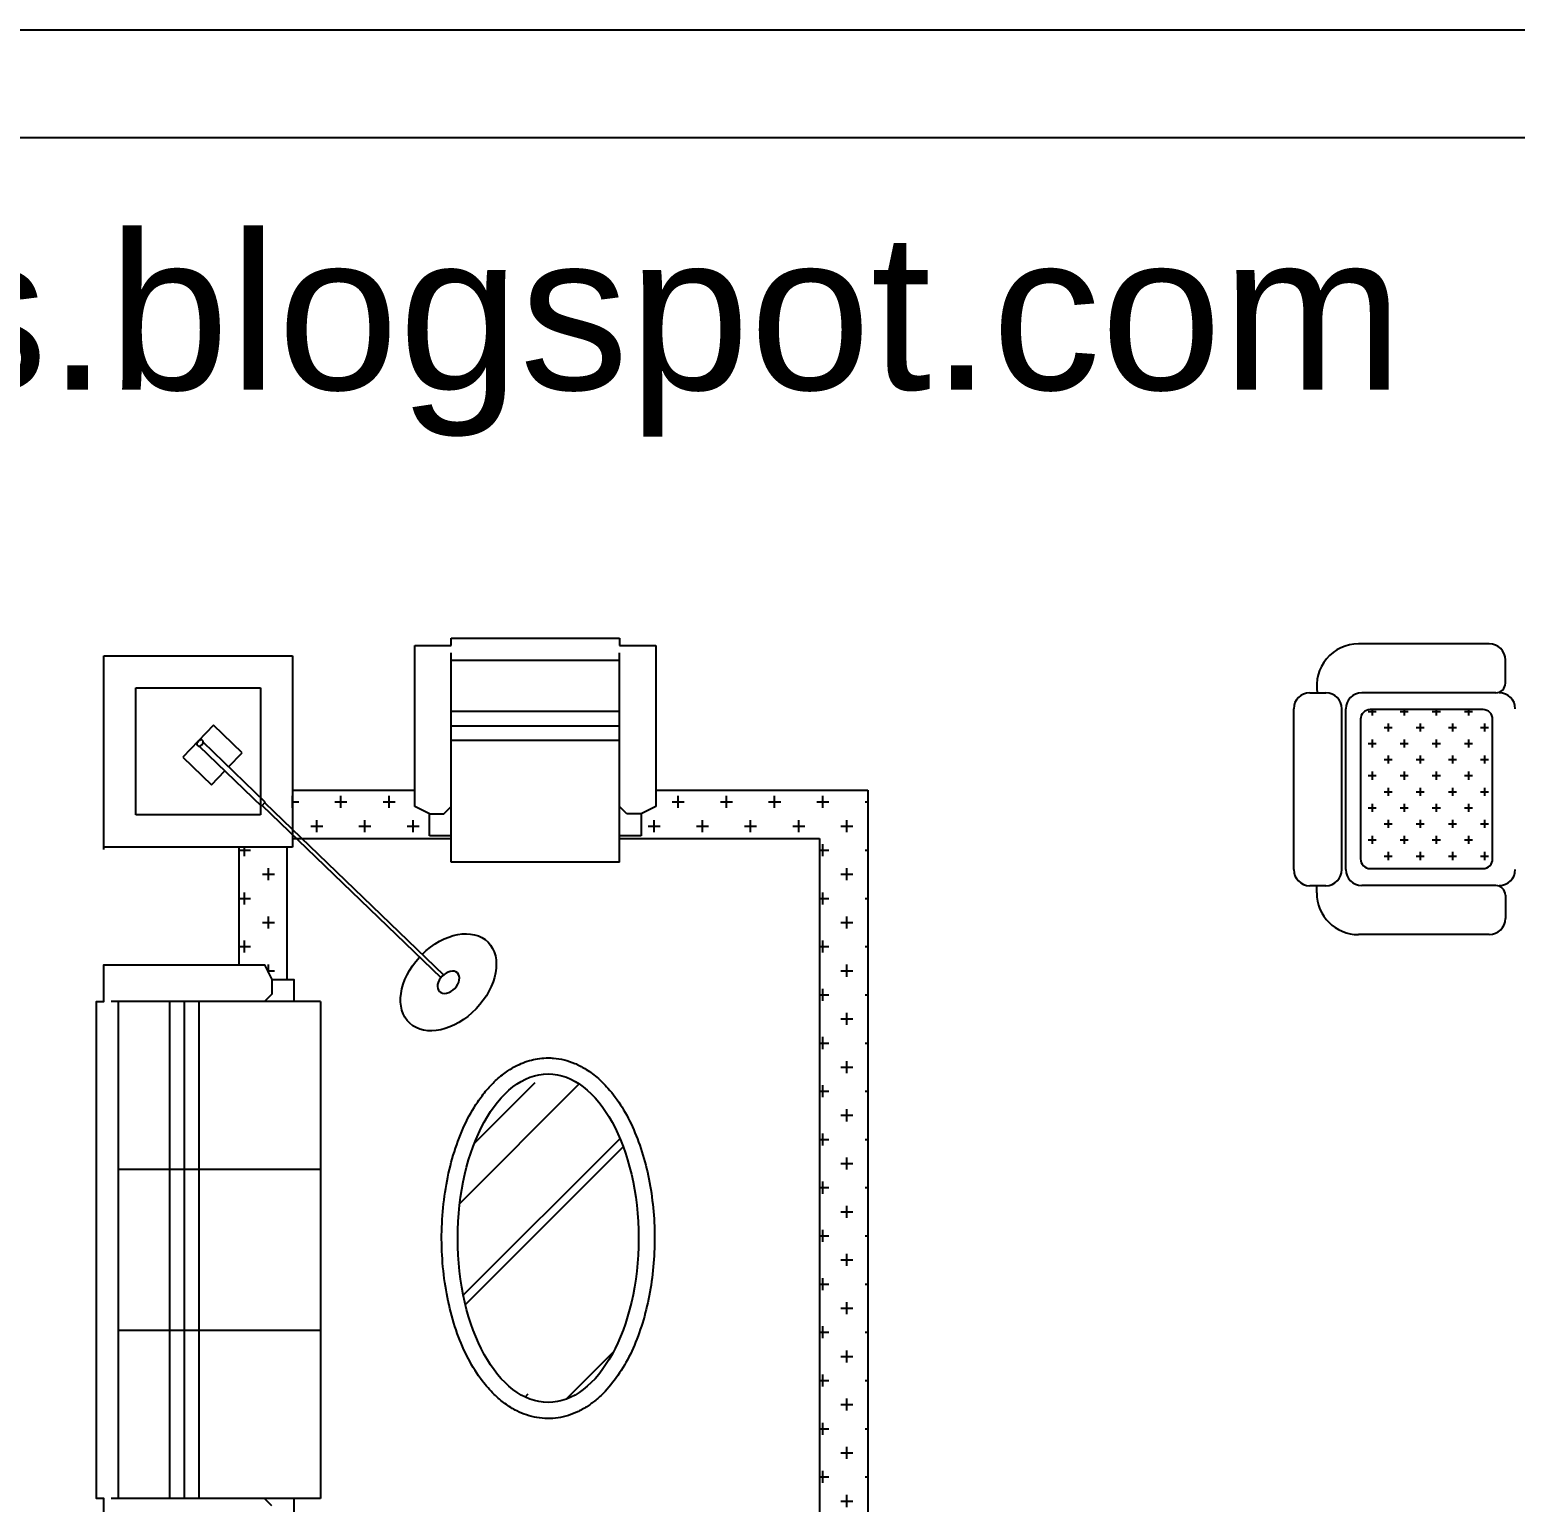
# Model space of a CAD drawing. Header units: inches. Extents: x 10.2 to 52.7, y 13.8 to 38.6.
# Drawn here: x 16.097 to 20.72, y 34.022 to 38.604 of the extents above; entities that cross this region are included whole.
import ezdxf

# ---------------------------------------------------------------- set-up
doc = ezdxf.new("R2010")
doc.units = ezdxf.units.IN
doc.header["$MEASUREMENT"] = 0
for name, color, linetype in [('02', 2, 'Continuous'), ('1', 1, 'Continuous'), ('8', 8, 'Continuous'), ('kadrbm', 4, 'Continuous')]:
    doc.layers.add(name, color=color, linetype=linetype)
doc.styles.add('bmmm', font='swissel.ttf')

# ---------------------------------------------------------------- blocks, each defined once
blk = doc.blocks.new('kadrbm')
at = {"layer": 'kadrbm', "color": 4}
blk.add_lwpolyline([(0, 0), (0, 24.7972), (21, 24.7972), (21, 0), (0, 0)], close=True, dxfattribs=at)
blk.add_lwpolyline([(20.6631, 0.3257), (20.6631, 24.4603), (0.3369, 24.4603), (0.3369, 0.3257), (20.6631, 0.3257)], dxfattribs=at)
at = {"layer": 'kadrbm', "color": 211, "true_color": 0xf674fb, "style": 'bmmm'}
blk.add_text('www.cad-libraries.blogspot.com', height=0.485134, dxfattribs=at).set_placement((0.5726, 23.6772))

msp = doc.modelspace()

# ---------------------------------------------------------------- hatches: boundary and pattern name
at = {"layer": '8'}
h = msp.add_hatch(dxfattribs=at)
h.set_pattern_fill('CROSS', color=256, scale=0.3, style=0)
h.set_pattern_definition([(0, (573.92102, -465.9239), (0.075, 0.075), [0.0375, -0.1125]), (90, (573.93977, -465.94265), (-0.075, 0.075), [0.0375, -0.1125])])
h.paths.add_polyline_path([(17.4084, 36.0879), (17.4084, 36.0961), (17.3402, 36.0961), (17.3402, 36.1644), (17.2947, 36.1871), (17.2947, 36.2379), (16.9144, 36.2379), (16.9144, 36.1154), (16.943, 36.0879)])
h.paths.add_polyline_path([(16.8979, 36.0609), (16.7479, 36.0609), (16.7479, 35.6944), (16.8275, 35.6944), (16.8503, 35.6489), (16.8979, 35.6489)])
h.paths.add_polyline_path([(18.5544, 36.0879), (18.5544, 33.5459), (18.3776, 33.5459), (18.3776, 33.5234), (18.4231, 33.5007), (18.4231, 33.3959), (18.7044, 33.3959), (18.7044, 36.2379), (18.0454, 36.2379), (18.0454, 36.1871), (17.9999, 36.1644), (17.9999, 36.0961), (17.9317, 36.0961), (17.9317, 36.0879)])
h.paths.add_polyline_path([(16.8979, 33.5459), (16.8979, 33.9654), (16.8503, 33.9654), (16.8275, 33.9199), (16.7479, 33.9199), (16.7479, 33.3959), (17.1716, 33.3959), (17.1716, 33.5007), (17.2171, 33.5234), (17.2171, 33.5459)])
h = msp.add_hatch(dxfattribs=at)
h.set_pattern_fill('AR-RROOF', color=256, scale=0.5, angle=45, style=0)
h.set_pattern_definition([(45, (573.921, -465.9833), (0.42426407, 1.13137085), [7.5, -1, 2.5, -0.5]), (45, (574.21447, -465.3363), (-0.8237794, 0.1166726), [1.5, -0.165, 3, -0.375]), (45, (573.79727, -465.506), (1.60159686, 2.0753584), [4, -0.7, 2, -0.5])])
edge = h.paths.add_edge_path()
edge.add_ellipse((17.7099, 34.8438), major_axis=(0, 0.511), ratio=0.550563, start_angle=0, end_angle=360)

# ---------------------------------------------------------------- linework, layer by layer
at = {"layer": '02'}
for p, q in [((17.4084, 36.7104, -0.048), (17.9317, 36.7104, -0.048)), ((17.4084, 36.6876, -0.048), (17.4084, 36.7104, -0.048)), ((17.9317, 36.7104, -0.048), (17.9317, 36.6876, -0.048)), ((17.2947, 36.1871, -0.048), (17.2947, 36.6876, -0.048)), ((17.2947, 36.6876, -0.048), (17.4084, 36.6876, -0.048)), ((17.4084, 36.0136, -0.048), (17.4084, 36.6649, -0.048)), ((17.9317, 36.6876, -0.048), (18.0454, 36.6876, -0.048)), ((17.9317, 36.0136, -0.048), (17.9317, 36.6649, -0.048)), ((18.0454, 36.6876, -0.048), (18.0454, 36.1871, -0.048)), ((20.6388, 36.693, -0.048), (20.2316, 36.693, -0.048)), ((16.327, 36.0537, -0.048), (16.327, 36.6558, -0.048)), ((16.327, 36.6558, -0.048), (16.9144, 36.6558, -0.048)), ((16.9144, 36.6558, -0.048), (16.9144, 36.0609, -0.048)), ((17.4084, 36.6421, -0.048), (17.9317, 36.6421, -0.048)), ((20.6888, 36.5707, -0.048), (20.6888, 36.643, -0.048)), ((16.427, 36.5558, -0.048), (16.8144, 36.5558, -0.048)), ((16.427, 36.1609, -0.048), (16.427, 36.5558, -0.048)), ((16.8144, 36.5558, -0.048), (16.8144, 36.1609, -0.048)), ((20.08, 36.5407, -0.048), (20.13, 36.5407, -0.048)), ((20.6588, 36.5407, -0.048), (20.2421, 36.5407, -0.048)), ((17.9317, 36.4829, -0.048), (17.4084, 36.4829, -0.048)), ((20.03, 35.9907, -0.048), (20.03, 36.4907, -0.048)), ((20.18, 35.9907, -0.048), (20.18, 36.4907, -0.048)), ((20.1921, 35.991, -0.048), (20.1921, 36.4907, -0.048)), ((20.6192, 36.4883, -0.048), (20.2681, 36.4883, -0.048)), ((16.6689, 36.4397, -0.048), (16.5731, 36.3403, -0.048)), ((16.7576, 36.3543, -0.048), (16.6689, 36.4397, -0.048)), ((17.9317, 36.4374, -0.048), (17.4084, 36.4374, -0.048)), ((20.2381, 36.4583, -0.048), (20.2381, 36.024, -0.048)), ((20.6492, 36.024, -0.048), (20.6492, 36.4583, -0.048)), ((16.8297, 36.201, -0.048), (16.6363, 36.3872, -0.048)), ((17.9317, 36.3919, -0.048), (17.4084, 36.3919, -0.048)), ((16.5731, 36.3403, -0.048), (16.6618, 36.2549, -0.048)), ((16.6244, 36.3748, -0.048), (16.8178, 36.1885, -0.048)), ((16.7157, 36.3108, -0.048), (16.7576, 36.3543, -0.048)), ((16.6618, 36.2549, -0.048), (16.7037, 36.2984, -0.048)), ((16.8297, 36.201, -0.048), (16.8178, 36.1885, -0.048)), ((16.8278, 36.1989, -0.048), (17.3842, 35.663, -0.048)), ((16.9144, 36.2379, -0.048), (17.2947, 36.2379, -0.048)), ((18.0454, 36.2379, -0.048), (18.7044, 36.2379, -0.048)), ((18.7044, 36.2379, -0.048), (18.7044, 33.3959, -0.048)), ((16.8144, 36.1609, -0.048), (16.427, 36.1609, -0.048)), ((16.8198, 36.1906, -0.048), (17.3762, 35.6547, -0.048)), ((17.3402, 36.1644, -0.048), (17.2947, 36.1871, -0.048)), ((17.3402, 36.0961, -0.048), (17.3402, 36.1644, -0.048)), ((17.3402, 36.1644, -0.048), (17.3857, 36.1644, -0.048)), ((17.3857, 36.1644, -0.048), (17.4084, 36.1871, -0.048)), ((17.9544, 36.1644, -0.048), (17.9317, 36.1871, -0.048)), ((17.9999, 36.1644, -0.048), (17.9544, 36.1644, -0.048)), ((18.0454, 36.1871, -0.048), (17.9999, 36.1644, -0.048)), ((17.9999, 36.1644, -0.048), (17.9999, 36.0961, -0.048)), ((16.9144, 36.0609, -0.048), (16.327, 36.0609, -0.048)), ((16.7479, 35.6944, -0.048), (16.7479, 36.0609, -0.048)), ((16.8979, 35.6489, -0.048), (16.8979, 36.0609, -0.048)), ((16.9144, 36.0879, -0.048), (17.4084, 36.0879, -0.048)), ((17.4084, 36.0961, -0.048), (17.3402, 36.0961, -0.048)), ((17.9999, 36.0961, -0.048), (17.9317, 36.0961, -0.048)), ((17.9317, 36.0879, -0.048), (18.5544, 36.0879, -0.048)), ((18.5544, 36.0879, -0.048), (18.5544, 33.5459, -0.048)), ((17.9317, 36.0136, -0.048), (17.4084, 36.0136, -0.048)), ((20.2681, 35.994, -0.048), (20.6192, 35.994, -0.048)), ((20.08, 35.941, -0.048), (20.13, 35.941, -0.048)), ((20.1016, 35.9186, -0.048), (20.1016, 35.9386, -0.048)), ((20.6588, 35.941, -0.048), (20.2421, 35.941, -0.048)), ((20.6888, 35.911, -0.048), (20.6888, 35.8386, -0.048)), ((20.6388, 35.7886, -0.048), (20.2316, 35.7886, -0.048)), ((16.8503, 35.6489, -0.048), (16.8503, 35.6034, -0.048)), ((16.8503, 35.6034, -0.048), (16.8275, 35.5806, -0.048)), ((17.001, 35.5806, -0.048), (16.3498, 35.5806, -0.048)), ((16.3725, 34.0336, -0.048), (16.3725, 35.5806, -0.048)), ((16.5318, 35.5806, -0.048), (16.5318, 34.0336, -0.048)), ((16.5773, 35.5806, -0.048), (16.5773, 34.0336, -0.048)), ((16.6228, 35.5806, -0.048), (16.6228, 34.0336, -0.048)), ((17.001, 35.0574, -0.048), (16.3725, 35.0574, -0.048)), ((17.001, 34.5569, -0.048), (16.3725, 34.5569, -0.048)), ((17.001, 34.0336, -0.048), (16.3498, 34.0336, -0.048)), ((16.8503, 34.0109, -0.048), (16.8275, 34.0336, -0.048))]:
    msp.add_line(p, q, dxfattribs=at)
at = {"layer": '02', "elevation": -0.048}
for points in [[(16.9185, 34.0336), (16.9185, 33.9654), (16.8503, 33.9654), (16.8275, 33.9199), (16.327, 33.9199), (16.327, 34.0336), (16.3043, 34.0336), (16.3043, 35.5806), (16.327, 35.5806), (16.327, 35.6944), (16.8275, 35.6944), (16.8503, 35.6489), (16.9185, 35.6489), (16.9185, 35.5806)], [(17.001, 35.5806), (17.001, 34.0336)]]:
    msp.add_lwpolyline(points, dxfattribs=at)
at = {"layer": '02'}
for centre, radius, start, end in [((20.2316, 36.563, -0.048), 0.13, 90, 190.0212), ((20.6388, 36.643, -0.048), 0.05, 0, 90), ((20.6588, 36.5707, -0.048), 0.03, 270, 0), ((20.08, 36.4907, -0.048), 0.05, 90, 180), ((20.13, 36.4907, -0.048), 0.05, 0, 90), ((20.2421, 36.4907, -0.048), 0.05, 90, 180), ((20.6696, 36.4907, -0.048), 0.05, 0, 90), ((20.2681, 36.4583, -0.048), 0.03, 90, 180), ((20.6192, 36.4583, -0.048), 0.03, 0, 90), ((20.2681, 36.024, -0.048), 0.03, 180, 270), ((20.6192, 36.024, -0.048), 0.03, 270, 0), ((20.08, 35.9907, -0.048), 0.05, 180, 270), ((20.13, 35.9907, -0.048), 0.05, 270, 0), ((20.2421, 35.991, -0.048), 0.05, 180, 270), ((20.6696, 35.991, -0.048), 0.05, 270, 0), ((20.6588, 35.911, -0.048), 0.03, 0, 90), ((20.2316, 35.9186, -0.048), 0.13, 180, 270), ((20.6388, 35.8386, -0.048), 0.05, 270, 0)]:
    msp.add_arc(centre, radius, start, end, dxfattribs=at)
at = {"layer": '02', "extrusion": (0, 0, -1)}
for centre, major_axis in [((16.6266, 36.3846, -0.048), (0.00798, 0.00828)), ((17.3997, 35.6401, -0.048), (0.0279, 0.029))]:
    msp.add_ellipse(centre, major_axis=major_axis, ratio=0.68, dxfattribs=at)
msp.add_ellipse((17.3997, 35.6401, -0.048), major_axis=(0.1217, 0.1263), ratio=0.68, start_param=4.745182, end_param=10.962782, dxfattribs=at)
at = {"layer": '02'}
msp.add_ellipse((17.7099, 34.8438, -0.048), major_axis=(0, 0.511), ratio=0.550563, dxfattribs=at)
msp.add_open_spline([(17.7099, 35.4048, -0.048), (17.7011, 35.4048, -0.048), (17.6924, 35.4043, -0.048), (17.675, 35.402, -0.048), (17.6663, 35.4004, -0.048), (17.6493, 35.396, -0.048), (17.6409, 35.3932, -0.048), (17.6243, 35.3868, -0.048), (17.6162, 35.383, -0.048), (17.6003, 35.3747, -0.048), (17.5925, 35.37, -0.048), (17.573, 35.357, -0.048), (17.5615, 35.348, -0.048), (17.5396, 35.3281, -0.048), (17.5291, 35.3172, -0.048), (17.5092, 35.2938, -0.048), (17.4997, 35.2812, -0.048), (17.4757, 35.2458, -0.048), (17.4622, 35.2216, -0.048), (17.438, 35.1697, -0.048), (17.4273, 35.1421, -0.048), (17.409, 35.0841, -0.048), (17.4013, 35.0538, -0.048), (17.3893, 34.9913, -0.048), (17.3849, 34.9592, -0.048), (17.3793, 34.8942, -0.048), (17.3781, 34.8613, -0.048), (17.3792, 34.7956, -0.048), (17.3813, 34.7628, -0.048), (17.389, 34.6984, -0.048), (17.3944, 34.6667, -0.048), (17.4084, 34.6055, -0.048), (17.417, 34.5759, -0.048), (17.4372, 34.5197, -0.048), (17.4488, 34.493, -0.048), (17.4748, 34.4434, -0.048), (17.4893, 34.4204, -0.048), (17.5165, 34.3845, -0.048), (17.5288, 34.3705, -0.048), (17.5525, 34.3474, -0.048), (17.5638, 34.3378, -0.048), (17.5873, 34.3206, -0.048), (17.5995, 34.3131, -0.048), (17.6222, 34.3017, -0.048), (17.6325, 34.2973, -0.048), (17.6535, 34.2903, -0.048), (17.6642, 34.2876, -0.048), (17.6859, 34.2839, -0.048), (17.6969, 34.2829, -0.048), (17.7189, 34.2826, -0.048), (17.7298, 34.2834, -0.048), (17.7516, 34.2867, -0.048), (17.7624, 34.2892, -0.048), (17.7835, 34.2959, -0.048), (17.7939, 34.3, -0.048), (17.8141, 34.3098, -0.048), (17.824, 34.3154, -0.048), (17.8431, 34.328, -0.048), (17.8523, 34.335, -0.048), (17.8703, 34.3502, -0.048), (17.8789, 34.3585, -0.048), (17.9035, 34.3843, -0.048), (17.9185, 34.4035, -0.048), (17.9461, 34.4455, -0.048), (17.9587, 34.4683, -0.048), (17.9813, 34.5169, -0.048), (17.9914, 34.5428, -0.048), (18.0089, 34.5968, -0.048), (18.0163, 34.625, -0.048), (18.0283, 34.6831, -0.048), (18.0329, 34.713, -0.048), (18.0392, 34.7737, -0.048), (18.0409, 34.8044, -0.048), (18.0415, 34.866, -0.048), (18.0403, 34.8969, -0.048), (18.035, 34.9578, -0.048), (18.031, 34.9879, -0.048), (18.02, 35.0466, -0.048), (18.0131, 35.0752, -0.048), (17.9966, 35.1301, -0.048), (17.987, 35.1564, -0.048), (17.9653, 35.2062, -0.048), (17.9532, 35.2296, -0.048), (17.9265, 35.2729, -0.048), (17.9119, 35.2928, -0.048), (17.8852, 35.323, -0.048), (17.8737, 35.3344, -0.048), (17.8495, 35.355, -0.048), (17.8369, 35.3641, -0.048), (17.8137, 35.378, -0.048), (17.8033, 35.3833, -0.048), (17.782, 35.3923, -0.048), (17.7711, 35.3959, -0.048), (17.7489, 35.4014, -0.048), (17.7377, 35.4033, -0.048), (17.7209, 35.4046, -0.048), (17.7154, 35.4048, -0.048), (17.7099, 35.4048, -0.048)], degree=3, knots=[0, 0, 0, 0, 0.070567, 0.070567, 0.141133, 0.141133, 0.2117, 0.2117, 0.282266, 0.282266, 0.352833, 0.352833, 0.463212, 0.463212, 0.57359, 0.57359, 0.683969, 0.683969, 0.867046, 0.867046, 1.050123, 1.050123, 1.2332, 1.2332, 1.416277, 1.416277, 1.599354, 1.599354, 1.782431, 1.782431, 1.965508, 1.965508, 2.148585, 2.148585, 2.331662, 2.331662, 2.514739, 2.514739, 2.648272, 2.648272, 2.759518, 2.759518, 2.870764, 2.870764, 2.959241, 2.959241, 3.047719, 3.047719, 3.136196, 3.136196, 3.224674, 3.224674, 3.313151, 3.313151, 3.401628, 3.401628, 3.490106, 3.490106, 3.578583, 3.578583, 3.66706, 3.66706, 3.838629, 3.838629, 4.010198, 4.010198, 4.181767, 4.181767, 4.353336, 4.353336, 4.524905, 4.524905, 4.696474, 4.696474, 4.868043, 4.868043, 5.039612, 5.039612, 5.211181, 5.211181, 5.38275, 5.38275, 5.554319, 5.554319, 5.725888, 5.725888, 5.845188, 5.845188, 5.964488, 5.964488, 6.055978, 6.055978, 6.147469, 6.147469, 6.238959, 6.238959, 6.283185, 6.283185, 6.283185, 6.283185], dxfattribs=at)
at = {"layer": '1'}
for p, q in [((20.2614, 36.483, -0.048), (20.2864, 36.483, -0.048)), ((20.2739, 36.4883, -0.048), (20.2739, 36.4705, -0.048)), ((20.3614, 36.483, -0.048), (20.3864, 36.483, -0.048)), ((20.3739, 36.4883, -0.048), (20.3739, 36.4705, -0.048)), ((20.4614, 36.483, -0.048), (20.4864, 36.483, -0.048)), ((20.4739, 36.4883, -0.048), (20.4739, 36.4705, -0.048)), ((20.5614, 36.483, -0.048), (20.5864, 36.483, -0.048)), ((20.5739, 36.4883, -0.048), (20.5739, 36.4705, -0.048)), ((20.3114, 36.433, -0.048), (20.3364, 36.433, -0.048)), ((20.3239, 36.4455, -0.048), (20.3239, 36.4205, -0.048)), ((20.4114, 36.433, -0.048), (20.4364, 36.433, -0.048)), ((20.4239, 36.4455, -0.048), (20.4239, 36.4205, -0.048)), ((20.5114, 36.433, -0.048), (20.5364, 36.433, -0.048)), ((20.5239, 36.4455, -0.048), (20.5239, 36.4205, -0.048)), ((20.6114, 36.433, -0.048), (20.6364, 36.433, -0.048)), ((20.6239, 36.4455, -0.048), (20.6239, 36.4205, -0.048)), ((20.2739, 36.3955, -0.048), (20.2739, 36.3705, -0.048)), ((20.3739, 36.3955, -0.048), (20.3739, 36.3705, -0.048)), ((20.4739, 36.3955, -0.048), (20.4739, 36.3705, -0.048)), ((20.5739, 36.3955, -0.048), (20.5739, 36.3705, -0.048)), ((20.2614, 36.383, -0.048), (20.2864, 36.383, -0.048)), ((20.3239, 36.3455, -0.048), (20.3239, 36.3205, -0.048)), ((20.3614, 36.383, -0.048), (20.3864, 36.383, -0.048)), ((20.4239, 36.3455, -0.048), (20.4239, 36.3205, -0.048)), ((20.4614, 36.383, -0.048), (20.4864, 36.383, -0.048)), ((20.5239, 36.3455, -0.048), (20.5239, 36.3205, -0.048)), ((20.5614, 36.383, -0.048), (20.5864, 36.383, -0.048)), ((20.6239, 36.3455, -0.048), (20.6239, 36.3205, -0.048)), ((20.2739, 36.2955, -0.048), (20.2739, 36.2705, -0.048)), ((20.3114, 36.333, -0.048), (20.3364, 36.333, -0.048)), ((20.3739, 36.2955, -0.048), (20.3739, 36.2705, -0.048)), ((20.4114, 36.333, -0.048), (20.4364, 36.333, -0.048)), ((20.4739, 36.2955, -0.048), (20.4739, 36.2705, -0.048)), ((20.5114, 36.333, -0.048), (20.5364, 36.333, -0.048)), ((20.5739, 36.2955, -0.048), (20.5739, 36.2705, -0.048)), ((20.6114, 36.333, -0.048), (20.6364, 36.333, -0.048)), ((20.2614, 36.283, -0.048), (20.2864, 36.283, -0.048)), ((20.3239, 36.2455, -0.048), (20.3239, 36.2205, -0.048)), ((20.3614, 36.283, -0.048), (20.3864, 36.283, -0.048)), ((20.4239, 36.2455, -0.048), (20.4239, 36.2205, -0.048)), ((20.4614, 36.283, -0.048), (20.4864, 36.283, -0.048)), ((20.5239, 36.2455, -0.048), (20.5239, 36.2205, -0.048)), ((20.5614, 36.283, -0.048), (20.5864, 36.283, -0.048)), ((20.6239, 36.2455, -0.048), (20.6239, 36.2205, -0.048)), ((20.3114, 36.233, -0.048), (20.3364, 36.233, -0.048)), ((20.4114, 36.233, -0.048), (20.4364, 36.233, -0.048)), ((20.5114, 36.233, -0.048), (20.5364, 36.233, -0.048)), ((20.6114, 36.233, -0.048), (20.6364, 36.233, -0.048)), ((20.2614, 36.183, -0.048), (20.2864, 36.183, -0.048)), ((20.2739, 36.1955, -0.048), (20.2739, 36.1705, -0.048)), ((20.3614, 36.183, -0.048), (20.3864, 36.183, -0.048)), ((20.3739, 36.1955, -0.048), (20.3739, 36.1705, -0.048)), ((20.4614, 36.183, -0.048), (20.4864, 36.183, -0.048)), ((20.4739, 36.1955, -0.048), (20.4739, 36.1705, -0.048)), ((20.5614, 36.183, -0.048), (20.5864, 36.183, -0.048)), ((20.5739, 36.1955, -0.048), (20.5739, 36.1705, -0.048)), ((20.3114, 36.133, -0.048), (20.3364, 36.133, -0.048)), ((20.3239, 36.1455, -0.048), (20.3239, 36.1205, -0.048)), ((20.4114, 36.133, -0.048), (20.4364, 36.133, -0.048)), ((20.4239, 36.1455, -0.048), (20.4239, 36.1205, -0.048)), ((20.5114, 36.133, -0.048), (20.5364, 36.133, -0.048)), ((20.5239, 36.1455, -0.048), (20.5239, 36.1205, -0.048)), ((20.6114, 36.133, -0.048), (20.6364, 36.133, -0.048)), ((20.6239, 36.1455, -0.048), (20.6239, 36.1205, -0.048)), ((20.2614, 36.083, -0.048), (20.2864, 36.083, -0.048)), ((20.2739, 36.0955, -0.048), (20.2739, 36.0705, -0.048)), ((20.3614, 36.083, -0.048), (20.3864, 36.083, -0.048)), ((20.3739, 36.0955, -0.048), (20.3739, 36.0705, -0.048)), ((20.4614, 36.083, -0.048), (20.4864, 36.083, -0.048)), ((20.4739, 36.0955, -0.048), (20.4739, 36.0705, -0.048)), ((20.5614, 36.083, -0.048), (20.5864, 36.083, -0.048)), ((20.5739, 36.0955, -0.048), (20.5739, 36.0705, -0.048)), ((20.3114, 36.033, -0.048), (20.3364, 36.033, -0.048)), ((20.3239, 36.0455, -0.048), (20.3239, 36.0205, -0.048)), ((20.4114, 36.033, -0.048), (20.4364, 36.033, -0.048)), ((20.4239, 36.0455, -0.048), (20.4239, 36.0205, -0.048)), ((20.5114, 36.033, -0.048), (20.5364, 36.033, -0.048)), ((20.5239, 36.0455, -0.048), (20.5239, 36.0205, -0.048)), ((20.6114, 36.033, -0.048), (20.6364, 36.033, -0.048)), ((20.6239, 36.0455, -0.048), (20.6239, 36.0205, -0.048)), ((20.2739, 35.9955, -0.048), (20.2739, 35.994, -0.048)), ((20.3739, 35.9955, -0.048), (20.3739, 35.994, -0.048)), ((20.4739, 35.9955, -0.048), (20.4739, 35.994, -0.048)), ((20.5739, 35.9955, -0.048), (20.5739, 35.994, -0.048))]:
    msp.add_line(p, q, dxfattribs=at)

# ---------------------------------------------------------------- block references
at = {"layer": 'kadrbm'}
msp.add_blockref('kadrbm', (10.2322, 13.8067), dxfattribs=at)

doc.saveas('drawing.dxf')
